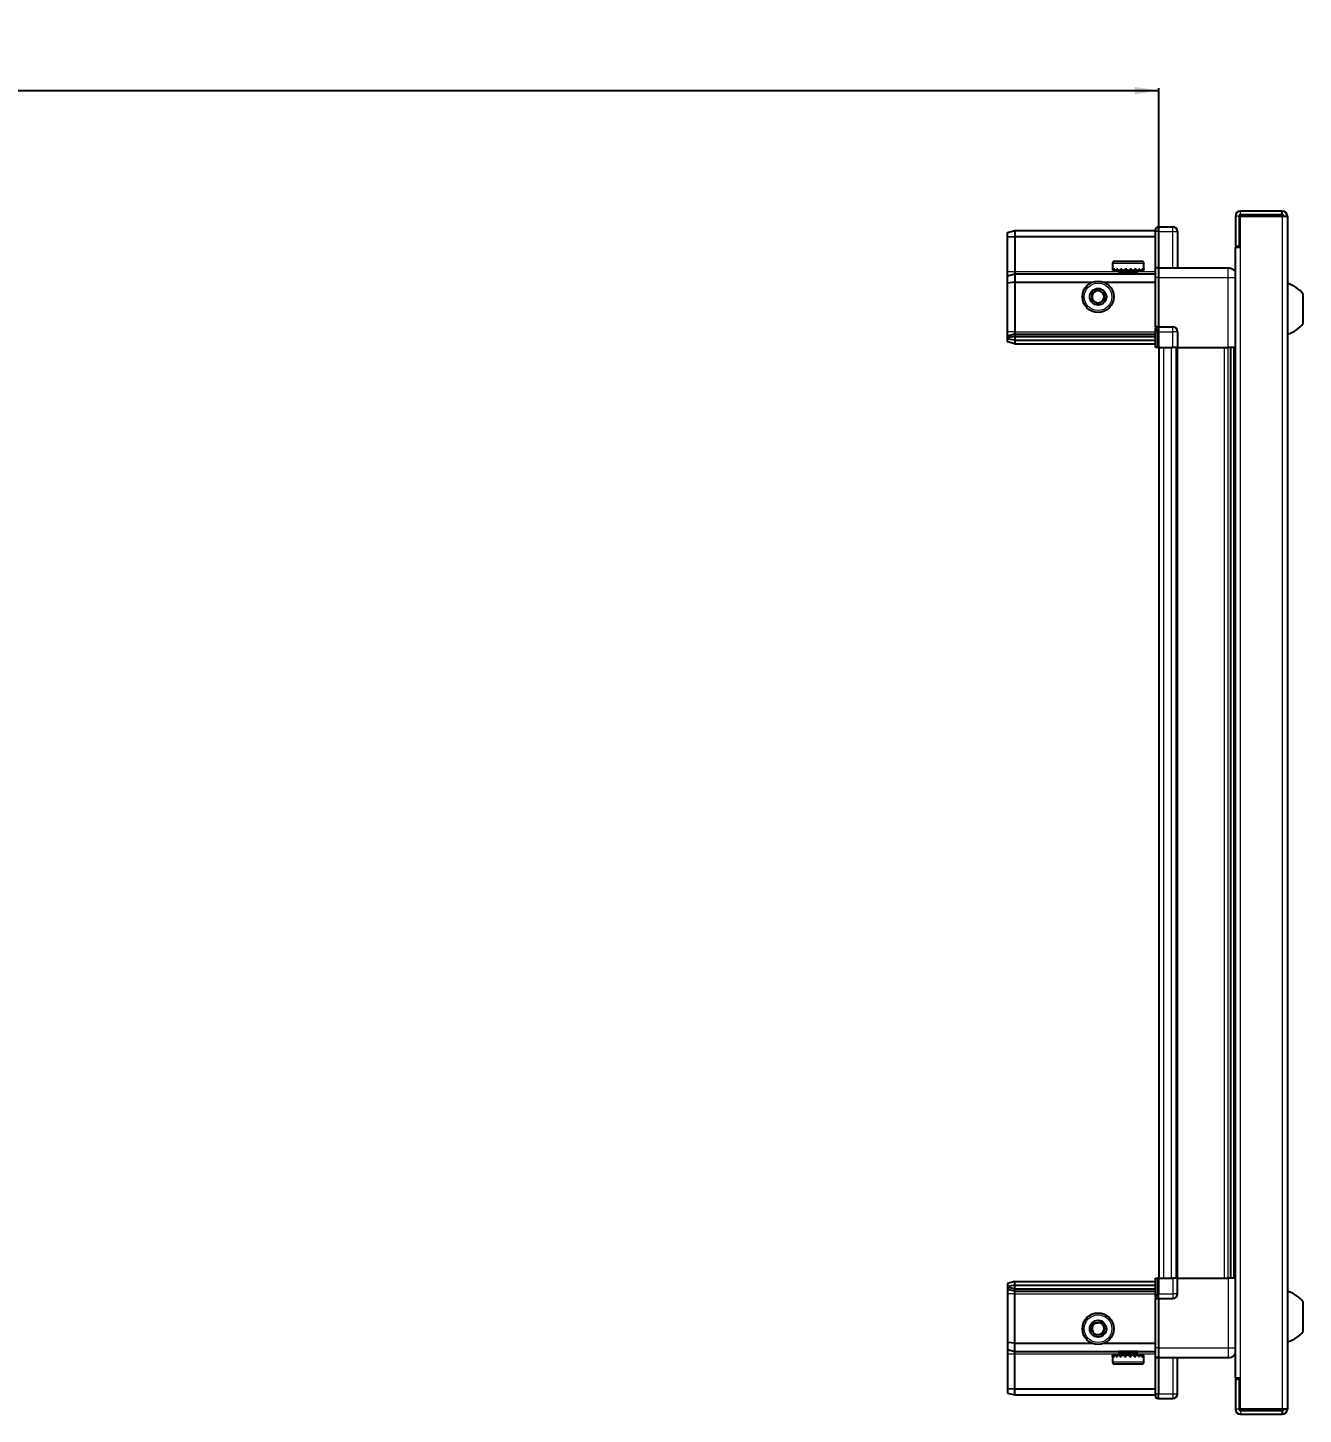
# Model space of a CAD drawing. Header units: millimetres. Extents: x 927 to 3563, y -469 to 1533.
# Drawn here: x 2337 to 2866, y 899 to 1474 of the extents above; entities that cross this region are included whole.
import ezdxf

# ---------------------------------------------------------------- set-up
doc = ezdxf.new("R2010")
doc.units = ezdxf.units.MM
doc.layers.add('FORMAT', color=7, linetype='Continuous')
doc.styles.add('SLDTEXTSTYLE0', font='TXT', dxfattribs={"width": 0.75})
doc.dimstyles.new('SLDDIMSTYLE0', dxfattribs={"dimtxt": 20, "dimasz": 10, "dimexe": 0, "dimexo": 0.0625, "dimgap": 5, "dimtad": 2, "dimdec": 1, "dimrnd": 1e-09, "dimzin": 12, "dimdsep": 46, "dimtxsty": 'SLDTEXTSTYLE0', "dimsah": 1, "dimcen": 0.09, "dimadec": 0, "dimazin": 3, "dimtfac": 1, "dimtofl": 0, "dimtmove": 0, "dimatfit": 3, "dimfxl": 0, "dimfrac": 2, "dimtolj": 1, "dimtzin": 12, "dimarcsym": 0})

# ---------------------------------------------------------------- blocks, each defined once
blk = doc.blocks.new('_D_4')
at = {"layer": 'FORMAT'}
for p, q in [((1706.12, 1341.17), (1706.12, 1448.66)), ((1706.12, 1447.66), (2806.12, 1447.66)), ((2806.12, 1341.17), (2806.12, 1448.66))]:
    blk.add_line(p, q, dxfattribs=at)
for points in [[(1706.12, 1447.66), (1716.12, 1446.12), (1716.12, 1449.2)], [(2806.12, 1447.66), (2796.12, 1449.2), (2796.12, 1446.12)]]:
    blk.add_solid(points, dxfattribs=at)
at = {"layer": 'FORMAT', "insert": (2226.57, 1473.44), "char_height": 20, "attachment_point": 1, "style": 'SLDTEXTSTYLE0'}
blk.add_mtext('1100', dxfattribs=at)

msp = doc.modelspace()

# ---------------------------------------------------------------- linework, layer by layer
at = {"color": 7, "linetype": 'Continuous', "lineweight": 25}
for p, q in [((2857.37, 1397.66), (2840.07, 1397.66)), ((2857.37, 1396.16), (2857.37, 1397.66)), ((2837.97, 1395.56), (2837.97, 1383.16)), ((2839.47, 1395.56), (2839.47, 1383.16)), ((2839.97, 1382.66), (2839.97, 1395.56)), ((2839.97, 1395.56), (2857.37, 1395.56)), ((2857.37, 1396.16), (2840.07, 1396.16)), ((2857.37, 1395.56), (2859.47, 1395.56)), ((2859.47, 1395.56), (2859.47, 900.76)), ((2743.47, 1388.85), (2746.47, 1389.66)), ((2743.47, 1387), (2743.47, 1388.85)), ((2743.47, 1387), (2746.47, 1387.16)), ((2743.47, 1372.66), (2743.47, 1387)), ((2746.47, 1389.66), (2746.47, 1387.16)), ((2746.47, 1389.66), (2804.77, 1389.66)), ((2746.47, 1387.16), (2746.47, 1372.66)), ((2746.47, 1387.16), (2804.77, 1387.16)), ((2805.64, 1391.16), (2804.77, 1390.66)), ((2805.64, 1391.16), (2804.77, 1390.66)), ((2804.77, 1390.66), (2804.77, 1389.16)), ((2804.77, 1374.36), (2804.77, 1389.16)), ((2805.97, 1391.16), (2805.64, 1391.16)), ((2805.97, 1391.16), (2805.64, 1391.16)), ((2805.97, 1391.16), (2805.97, 1391.16)), ((2805.97, 1389.16), (2805.97, 1391.16)), ((2805.97, 1391.16), (2811.97, 1391.16)), ((2805.97, 1389.16), (2805.97, 1374.36)), ((2813.97, 1389.16), (2813.97, 1374.16)), ((2837.87, 1382.66), (2837.87, 913.66)), ((2837.87, 1382.66), (2839.97, 1382.66)), ((2837.97, 1383.16), (2839.47, 1383.16)), ((2786.97, 1376.06), (2786.97, 1373.16)), ((2787.77, 1376.86), (2799.17, 1376.86)), ((2799.97, 1373.16), (2799.97, 1376.06)), ((2743.47, 1370.85), (2743.47, 1372.66)), ((2743.47, 1370.85), (2746.47, 1371.66)), ((2743.47, 1367.83), (2743.47, 1370.85)), ((2746.47, 1372.66), (2746.47, 1371.66)), ((2746.47, 1371.66), (2746.47, 1368.16)), ((2746.47, 1371.66), (2804.77, 1371.66)), ((2786.97, 1373.16), (2787.01, 1373.16)), ((2787.13, 1373.66), (2787.01, 1373.66)), ((2787.01, 1373.66), (2787.01, 1373.16)), ((2787.01, 1373.16), (2787.13, 1373.16)), ((2787.13, 1373.66), (2787.13, 1373.16)), ((2787.13, 1373.16), (2787.54, 1373.16)), ((2787.88, 1373.66), (2787.54, 1373.66)), ((2787.54, 1373.66), (2787.54, 1373.16)), ((2787.54, 1373.16), (2787.88, 1373.16)), ((2787.88, 1373.66), (2787.88, 1373.16)), ((2787.88, 1373.16), (2788.65, 1373.16)), ((2789.18, 1373.66), (2788.65, 1373.66)), ((2788.65, 1373.66), (2788.65, 1373.16)), ((2788.65, 1373.16), (2789.18, 1373.16)), ((2789.07, 1373.16), (2789.07, 1373.06)), ((2789.07, 1373.06), (2797.87, 1373.06)), ((2789.18, 1373.66), (2789.18, 1373.16)), ((2789.18, 1373.16), (2790.23, 1373.16)), ((2789.47, 1372.66), (2790.16, 1372.18)), ((2789.47, 1372.66), (2797.47, 1372.66)), ((2790.16, 1372.18), (2789.47, 1371.69)), ((2789.47, 1371.69), (2789.47, 1371.66)), ((2789.47, 1371.69), (2797.47, 1371.69)), ((2790.16, 1372.18), (2796.78, 1372.18)), ((2790.89, 1373.66), (2790.23, 1373.66)), ((2790.23, 1373.66), (2790.23, 1373.16)), ((2790.23, 1373.16), (2790.89, 1373.16)), ((2790.89, 1373.66), (2790.89, 1373.16)), ((2790.89, 1373.16), (2792.13, 1373.16)), ((2792.86, 1373.66), (2792.13, 1373.66)), ((2792.13, 1373.66), (2792.13, 1373.16)), ((2792.13, 1373.16), (2792.57, 1373.16)), ((2792.57, 1373.66), (2792.57, 1373.16)), ((2792.86, 1373.66), (2792.86, 1373.16)), ((2792.86, 1373.16), (2794.17, 1373.16)), ((2794.89, 1373.66), (2794.17, 1373.66)), ((2794.17, 1373.66), (2794.17, 1373.16)), ((2794.43, 1373.66), (2794.43, 1373.16)), ((2794.43, 1373.16), (2794.89, 1373.16)), ((2794.89, 1373.66), (2794.89, 1373.16)), ((2794.89, 1373.16), (2796.13, 1373.16)), ((2796.78, 1373.66), (2796.13, 1373.66)), ((2796.13, 1373.66), (2796.13, 1373.16)), ((2796.13, 1373.16), (2796.78, 1373.16)), ((2796.78, 1373.66), (2796.78, 1373.16)), ((2796.78, 1373.16), (2797.83, 1373.16)), ((2796.78, 1372.18), (2797.47, 1372.66)), ((2797.47, 1371.69), (2796.78, 1372.18)), ((2797.47, 1371.66), (2797.47, 1371.69)), ((2798.35, 1373.66), (2797.83, 1373.66)), ((2797.83, 1373.66), (2797.83, 1373.16)), ((2797.83, 1373.16), (2798.35, 1373.16)), ((2797.87, 1373.06), (2797.87, 1373.16)), ((2798.35, 1373.66), (2798.35, 1373.16)), ((2798.35, 1373.16), (2799.11, 1373.16)), ((2799.44, 1373.66), (2799.11, 1373.66)), ((2799.11, 1373.66), (2799.11, 1373.16)), ((2799.11, 1373.16), (2799.44, 1373.16)), ((2799.44, 1373.66), (2799.44, 1373.16)), ((2799.44, 1373.16), (2799.83, 1373.16)), ((2799.94, 1373.66), (2799.83, 1373.66)), ((2799.83, 1373.66), (2799.83, 1373.16)), ((2799.83, 1373.16), (2799.94, 1373.16)), ((2799.94, 1373.66), (2799.94, 1373.16)), ((2799.94, 1373.16), (2799.97, 1373.16)), ((2804.77, 1374.16), (2804.77, 1374.36)), ((2805.97, 1374.16), (2804.77, 1374.16)), ((2804.77, 1370.16), (2804.77, 1374.16)), ((2804.77, 1349.86), (2804.77, 1370.16)), ((2805.97, 1374.36), (2805.97, 1374.16)), ((2805.97, 1374.16), (2805.97, 1370.16)), ((2805.97, 1374.16), (2834.97, 1374.16)), ((2805.97, 1370.16), (2805.97, 1349.86)), ((2746.47, 1368.16), (2743.47, 1367.83)), ((2743.47, 1347.66), (2743.47, 1367.83)), ((2746.47, 1368.16), (2746.47, 1347.66)), ((2746.47, 1368.16), (2778.47, 1368.16)), ((2783.47, 1368.16), (2804.77, 1368.16)), ((2866.07, 1351.16), (2866.07, 1363.16)), ((2743.47, 1345.85), (2743.47, 1347.66)), ((2746.47, 1346.66), (2743.47, 1345.85)), ((2743.47, 1345.11), (2743.47, 1345.85)), ((2746.47, 1347.66), (2746.47, 1346.66)), ((2746.47, 1346.66), (2746.47, 1345.66)), ((2746.47, 1346.66), (2804.77, 1346.66)), ((2804.77, 1349.66), (2804.77, 1349.86)), ((2805.97, 1349.66), (2804.77, 1349.66)), ((2804.77, 1349.66), (2804.77, 1348.98)), ((2804.77, 1341.16), (2804.77, 1348.98)), ((2805.64, 1347.66), (2805.64, 1341.16)), ((2805.97, 1349.86), (2805.97, 1349.66)), ((2805.97, 1347.66), (2805.97, 1349.66)), ((2805.97, 1347.66), (2805.97, 1349.66)), ((2805.97, 1349.66), (2811.97, 1349.66)), ((2805.97, 1347.66), (2805.97, 1341.16)), ((2813.97, 1347.66), (2813.97, 1341.16)), ((2746.47, 1345.66), (2743.47, 1345.11)), ((2743.47, 1344.61), (2743.47, 1345.11)), ((2746.47, 1344.16), (2743.47, 1344.61)), ((2743.47, 1343.46), (2743.47, 1344.61)), ((2746.47, 1342.66), (2743.47, 1343.46)), ((2746.47, 1345.66), (2746.47, 1344.16)), ((2746.47, 1345.66), (2804.77, 1345.66)), ((2746.47, 1344.16), (2804.77, 1344.16)), ((2746.47, 1344.16), (2746.47, 1342.66)), ((2746.47, 1342.66), (2804.77, 1342.66)), ((2805.64, 1341.16), (2804.77, 1341.16)), ((2805.97, 1341.16), (2805.64, 1341.16)), ((2805.97, 1341.16), (2811.97, 1341.16)), ((2806.12, 1341.16), (2806.12, 955.16)), ((2813.97, 1341.16), (2811.97, 1341.16)), ((2813.32, 1341.16), (2813.32, 955.16)), ((2813.97, 1341.16), (2834.97, 1341.16)), ((2836, 955.16), (2836, 1341.16)), ((2836.03, 955.16), (2836.03, 1341.16)), ((2837.82, 1341.16), (2837.82, 955.16)), ((2804.77, 947.34), (2804.77, 955.16)), ((2804.77, 955.16), (2805.64, 955.16)), ((2805.64, 955.16), (2805.64, 955.16)), ((2805.64, 955.16), (2805.64, 948.66)), ((2805.97, 955.16), (2805.64, 955.16)), ((2805.97, 955.16), (2805.97, 948.66)), ((2805.97, 955.16), (2805.97, 955.16)), ((2805.97, 955.16), (2805.97, 948.66)), ((2805.97, 955.16), (2811.97, 955.16)), ((2813.97, 955.16), (2811.97, 955.16)), ((2813.97, 948.66), (2813.97, 955.16)), ((2813.97, 955.16), (2834.97, 955.16)), ((2746.47, 953.66), (2743.47, 952.85)), ((2743.47, 952.85), (2743.47, 951.7)), ((2746.47, 952.16), (2743.47, 951.7)), ((2743.47, 951.7), (2743.47, 951.2)), ((2746.47, 950.66), (2743.47, 951.2)), ((2743.47, 951.2), (2743.47, 950.46)), ((2746.47, 949.66), (2743.47, 950.46)), ((2743.47, 950.46), (2743.47, 948.66)), ((2746.47, 952.16), (2746.47, 953.66)), ((2746.47, 953.66), (2804.77, 953.66)), ((2746.47, 950.66), (2746.47, 952.16)), ((2746.47, 952.16), (2804.77, 952.16)), ((2746.47, 950.66), (2804.77, 950.66)), ((2746.47, 949.66), (2746.47, 950.66)), ((2746.47, 949.66), (2804.77, 949.66)), ((2746.47, 948.66), (2746.47, 949.66)), ((2743.47, 948.66), (2743.47, 928.49)), ((2746.47, 928.16), (2746.47, 948.66)), ((2804.77, 947.34), (2804.77, 946.66)), ((2805.97, 946.66), (2804.77, 946.66)), ((2804.77, 946.46), (2804.77, 946.66)), ((2804.77, 926.16), (2804.77, 946.46)), ((2805.97, 946.66), (2805.97, 948.66)), ((2805.97, 946.66), (2805.97, 946.46)), ((2805.97, 946.66), (2811.97, 946.66)), ((2805.97, 946.46), (2805.97, 926.16)), ((2866.07, 933.16), (2866.07, 945.16)), ((2746.47, 928.16), (2743.47, 928.49)), ((2743.47, 928.49), (2743.47, 925.46)), ((2746.47, 928.16), (2778.47, 928.16)), ((2746.47, 924.66), (2746.47, 928.16)), ((2783.47, 928.16), (2804.77, 928.16)), ((2804.77, 922.16), (2804.77, 926.16)), ((2805.97, 926.16), (2805.97, 922.16)), ((2743.47, 925.46), (2746.47, 924.66)), ((2743.47, 925.46), (2743.47, 923.66)), ((2743.47, 923.66), (2743.47, 909.31)), ((2746.47, 924.66), (2804.77, 924.66)), ((2746.47, 923.66), (2746.47, 924.66)), ((2746.47, 909.16), (2746.47, 923.66)), ((2786.97, 923.16), (2786.97, 920.26)), ((2786.99, 923.16), (2786.97, 923.16)), ((2786.99, 922.66), (2786.99, 923.16)), ((2787.09, 923.16), (2786.99, 923.16)), ((2786.99, 922.66), (2787.09, 922.66)), ((2787.09, 922.66), (2787.09, 923.16)), ((2787.46, 923.16), (2787.09, 923.16)), ((2787.46, 922.66), (2787.46, 923.16)), ((2787.78, 923.16), (2787.46, 923.16)), ((2787.46, 922.66), (2787.78, 922.66)), ((2787.78, 922.66), (2787.78, 923.16)), ((2788.52, 923.16), (2787.78, 923.16)), ((2788.52, 922.66), (2788.52, 923.16)), ((2789.03, 923.16), (2788.52, 923.16)), ((2788.52, 922.66), (2789.03, 922.66)), ((2789.03, 922.66), (2789.03, 923.16)), ((2790.06, 923.16), (2789.03, 923.16)), ((2789.07, 923.26), (2789.07, 923.16)), ((2797.87, 923.26), (2789.07, 923.26)), ((2789.47, 924.66), (2789.47, 924.63)), ((2789.47, 924.63), (2790.16, 924.14)), ((2797.47, 924.63), (2789.47, 924.63)), ((2790.16, 924.14), (2789.47, 923.66)), ((2797.47, 923.66), (2789.47, 923.66)), ((2790.06, 922.66), (2790.06, 923.16)), ((2790.71, 923.16), (2790.06, 923.16)), ((2790.06, 922.66), (2790.71, 922.66)), ((2796.78, 924.14), (2790.16, 924.14)), ((2790.71, 922.66), (2790.71, 923.16)), ((2791.94, 923.16), (2790.71, 923.16)), ((2791.94, 922.66), (2791.94, 923.16)), ((2792.43, 923.16), (2791.94, 923.16)), ((2791.94, 922.66), (2792.66, 922.66)), ((2792.43, 922.66), (2792.43, 923.16)), ((2792.66, 922.66), (2792.66, 923.16)), ((2793.97, 923.16), (2792.66, 923.16)), ((2793.97, 922.66), (2793.97, 923.16)), ((2793.97, 922.66), (2794.7, 922.66)), ((2794.3, 922.66), (2794.3, 923.16)), ((2794.7, 923.16), (2794.3, 923.16)), ((2794.7, 922.66), (2794.7, 923.16)), ((2795.94, 923.16), (2794.7, 923.16)), ((2795.94, 922.66), (2795.94, 923.16)), ((2796.61, 923.16), (2795.94, 923.16)), ((2795.94, 922.66), (2796.61, 922.66)), ((2796.61, 922.66), (2796.61, 923.16)), ((2797.68, 923.16), (2796.61, 923.16)), ((2796.78, 924.14), (2797.47, 924.63)), ((2797.47, 923.66), (2796.78, 924.14)), ((2797.47, 924.63), (2797.47, 924.66)), ((2797.68, 922.66), (2797.68, 923.16)), ((2798.22, 923.16), (2797.68, 923.16)), ((2797.68, 922.66), (2798.22, 922.66)), ((2797.87, 923.16), (2797.87, 923.26)), ((2798.22, 922.66), (2798.22, 923.16)), ((2799.01, 923.16), (2798.22, 923.16)), ((2799.01, 922.66), (2799.01, 923.16)), ((2799.36, 923.16), (2799.01, 923.16)), ((2799.01, 922.66), (2799.36, 922.66)), ((2799.36, 922.66), (2799.36, 923.16)), ((2799.79, 923.16), (2799.36, 923.16)), ((2799.79, 922.66), (2799.79, 923.16)), ((2799.92, 923.16), (2799.79, 923.16)), ((2799.79, 922.66), (2799.92, 922.66)), ((2799.92, 922.66), (2799.92, 923.16)), ((2799.97, 923.16), (2799.92, 923.16)), ((2799.97, 920.26), (2799.97, 923.16)), ((2805.97, 922.16), (2804.77, 922.16)), ((2804.77, 921.96), (2804.77, 922.16)), ((2804.77, 907.16), (2804.77, 921.96)), ((2805.97, 922.16), (2805.97, 921.96)), ((2805.97, 922.16), (2834.97, 922.16)), ((2805.97, 921.96), (2805.97, 907.16)), ((2805.97, 921.96), (2805.97, 907.16)), ((2813.97, 907.16), (2813.97, 922.16)), ((2799.17, 919.46), (2787.77, 919.46)), ((2743.47, 909.31), (2746.47, 909.16)), ((2743.47, 909.31), (2743.47, 907.46)), ((2746.47, 909.16), (2804.77, 909.16)), ((2746.47, 906.66), (2746.47, 909.16)), ((2839.97, 913.66), (2837.87, 913.66)), ((2837.97, 913.16), (2839.47, 913.16)), ((2837.97, 913.16), (2837.97, 900.76)), ((2839.47, 913.16), (2839.47, 900.76)), ((2839.97, 900.76), (2839.97, 913.66)), ((2743.47, 907.46), (2746.47, 906.66)), ((2746.47, 906.66), (2804.77, 906.66)), ((2804.77, 907.16), (2804.77, 905.66)), ((2804.77, 905.66), (2805.64, 905.16)), ((2805.97, 905.16), (2805.64, 905.16)), ((2805.97, 905.16), (2805.97, 907.16)), ((2805.97, 905.16), (2811.97, 905.16)), ((2857.37, 900.76), (2839.97, 900.76)), ((2840.07, 900.16), (2857.37, 900.16)), ((2840.07, 898.66), (2857.37, 898.66)), ((2859.47, 900.76), (2857.37, 900.76)), ((2857.37, 900.16), (2857.37, 898.66))]:
    msp.add_line(p, q, dxfattribs=at)
at = {"color": 8, "linetype": 'Continuous', "lineweight": 18}
for p, q in [((2840.07, 1396.16), (2840.07, 1397.66)), ((2839.47, 1395.56), (2837.97, 1395.56)), ((2857.37, 1395.56), (2857.37, 900.76)), ((2805.97, 1389.16), (2804.77, 1389.16)), ((2805.97, 1389.16), (2811.97, 1389.16)), ((2811.97, 1389.16), (2811.97, 1391.16)), ((2811.97, 1374.16), (2811.97, 1389.16)), ((2811.97, 1389.16), (2813.97, 1389.16)), ((2839.97, 1382.66), (2839.97, 913.66)), ((2786.97, 1376.06), (2799.97, 1376.06)), ((2743.47, 1372.66), (2746.47, 1372.66)), ((2746.47, 1372.66), (2789.47, 1372.66)), ((2797.47, 1372.66), (2804.77, 1372.66)), ((2804.77, 1374.36), (2805.97, 1374.36)), ((2805.97, 1370.16), (2804.77, 1370.16)), ((2805.97, 1370.16), (2834.97, 1370.16)), ((2834.97, 1341.16), (2834.97, 1370.16)), ((2746.47, 1347.66), (2743.47, 1347.66)), ((2746.47, 1347.66), (2804.77, 1347.66)), ((2804.77, 1349.86), (2805.97, 1349.86)), ((2805.97, 1347.66), (2805.64, 1347.66)), ((2805.97, 1347.66), (2811.97, 1347.66)), ((2811.97, 1347.66), (2811.97, 1349.66)), ((2811.97, 1341.16), (2811.97, 1347.66)), ((2813.97, 1347.66), (2811.97, 1347.66)), ((2808.12, 1341.16), (2808.12, 955.16)), ((2811.32, 1341.16), (2811.32, 955.16)), ((2813.97, 1341.16), (2813.97, 955.16)), ((2833.37, 955.16), (2833.37, 1341.16)), ((2834.79, 1341.16), (2834.79, 955.16)), ((2837.24, 955.16), (2837.24, 1341.16)), ((2805.97, 955.16), (2805.64, 955.16)), ((2811.97, 955.16), (2811.97, 948.66)), ((2834.97, 955.16), (2834.97, 926.16)), ((2746.47, 948.66), (2743.47, 948.66)), ((2746.47, 948.66), (2804.77, 948.66)), ((2805.97, 946.46), (2804.77, 946.46)), ((2805.97, 948.66), (2805.64, 948.66)), ((2805.97, 948.66), (2811.97, 948.66)), ((2813.97, 948.66), (2811.97, 948.66)), ((2811.97, 948.66), (2811.97, 946.66)), ((2805.97, 926.16), (2804.77, 926.16)), ((2805.97, 926.16), (2834.97, 926.16)), ((2743.47, 923.66), (2746.47, 923.66)), ((2746.47, 923.66), (2789.47, 923.66)), ((2799.97, 920.26), (2786.97, 920.26)), ((2797.47, 923.66), (2804.77, 923.66)), ((2805.97, 921.96), (2804.77, 921.96)), ((2811.97, 922.16), (2811.97, 907.16)), ((2805.97, 907.16), (2804.77, 907.16)), ((2805.97, 907.16), (2811.97, 907.16)), ((2811.97, 907.16), (2813.97, 907.16)), ((2811.97, 907.16), (2811.97, 905.16)), ((2839.47, 900.76), (2837.97, 900.76)), ((2840.07, 900.16), (2840.07, 898.66))]:
    msp.add_line(p, q, dxfattribs=at)
at = {"color": 7, "linetype": 'Continuous', "lineweight": 25}
for centre, radius in [((2780.97, 1362.16), 6.5), ((2780.97, 1362.16), 3.46), ((2780.97, 934.16), 6.5), ((2780.97, 934.16), 3.46)]:
    msp.add_circle(centre, radius, dxfattribs=at)
at = {"color": 8, "linetype": 'Continuous', "lineweight": 18}
for centre in [(2780.97, 1362.16), (2780.97, 934.16)]:
    msp.add_circle(centre, 5.7, dxfattribs=at)
at = {"color": 7, "linetype": 'Continuous', "lineweight": 25}
for centre, radius, start, end in [((2840.07, 1395.56), 2.1, 90, 180), ((2857.37, 1395.56), 2.1, 0, 90), ((2840.07, 1395.56), 0.6, 90, 180), ((2857.37, 1395.56), 0.6, 0, 90), ((2811.97, 1389.16), 2, 360, 90), ((2787.77, 1376.06), 0.8, 90, 180), ((2799.17, 1376.06), 0.8, 0, 90), ((2789.07, 1372.66), 0.4, 0, 90), ((2797.87, 1372.66), 0.4, 90, 180), ((2780.97, 1362.16), 2.5, 120.74103, 180.74103), ((2780.97, 1362.16), 2.5, 60.74103, 120.74103), ((2780.97, 1362.16), 2.5, 0.74103, 60.74103), ((2856.45, 1356.13), 11.91, 36.1266, 75.29965), ((2780.97, 1362.16), 2.5, 180.74103, 240.74103), ((2780.97, 1362.16), 2.5, 240.74103, 300.74103), ((2780.97, 1362.16), 2.5, 300.74103, 0.74103), ((2811.97, 1347.66), 2, 0, 90), ((2856.45, 1358.18), 11.91, 284.70035, 323.8734), ((2856.45, 938.13), 11.91, 36.1266, 75.29965), ((2811.97, 948.66), 2, 270, 0), ((2780.97, 934.16), 2.5, 155.91157, 215.91157), ((2780.97, 934.16), 2.5, 95.91157, 155.91157), ((2780.97, 934.16), 2.5, 215.91157, 275.91157), ((2780.97, 934.16), 2.5, 35.91157, 95.91157), ((2780.97, 934.16), 2.5, 275.91157, 335.91157), ((2780.97, 934.16), 2.5, 335.91157, 35.91157), ((2856.45, 940.18), 11.91, 284.70035, 323.8734), ((2787.77, 920.26), 0.8, 180, 270), ((2789.07, 923.66), 0.4, 270, 360), ((2797.87, 923.66), 0.4, 180, 270), ((2799.17, 920.26), 0.8, 270, 360), ((2811.97, 907.16), 2, 270, 0), ((2840.07, 900.76), 2.1, 180, 270), ((2840.07, 900.76), 0.6, 180, 270), ((2857.37, 900.76), 2.1, 270, 0), ((2857.37, 900.76), 0.6, 270, 0)]:
    msp.add_arc(centre, radius, start, end, dxfattribs=at)
for centre, start_param, end_param in [((2802.17, 1347.66), 0, 0.722734), ((2802.17, 948.66), 5.560451, 6.283185)]:
    msp.add_ellipse(centre, major_axis=(3.46, 0), ratio=0.57735, start_param=start_param, end_param=end_param, dxfattribs=at)
for points, knots in [([(2834.97, 1374.16), (2835.41, 1374.11), (2836.09, 1374.04), (2836.9, 1373.6), (2837.46, 1373.17), (2837.74, 1372.79), (2837.87, 1372.61)], [0, 0, 0, 0, 0.384298, 0.591173, 0.802437, 1, 1, 1, 1]), ([(2778.45, 1363.57), (2778.9, 1363.83), (2779.73, 1364.33), (2780.55, 1364.82), (2780.94, 1365.05)], [0, 0, 0, 0, 0.5346859, 1, 1, 1, 1]), ([(2778.49, 1360.68), (2778.49, 1360.81), (2778.48, 1361.41), (2778.47, 1362.4), (2778.46, 1363.22), (2778.45, 1363.57)], [0, 0, 0, 0, 0.133125, 0.637099, 1, 1, 1, 1]), ([(2780.94, 1365.05), (2781.39, 1364.79), (2782.23, 1364.32), (2783.06, 1363.85), (2783.45, 1363.63)], [0, 0, 0, 0, 0.534686, 1, 1, 1, 1]), ([(2783.45, 1363.63), (2783.46, 1363.29), (2783.47, 1362.47), (2783.48, 1361.47), (2783.49, 1360.87), (2783.49, 1360.75)], [0, 0, 0, 0, 0.362901, 0.866875, 1, 1, 1, 1]), ([(2781.01, 1359.27), (2780.56, 1359.52), (2779.72, 1360), (2778.88, 1360.46), (2778.49, 1360.68)], [0, 0, 0, 0, 0.534686, 1, 1, 1, 1]), ([(2783.49, 1360.75), (2783.05, 1360.48), (2782.22, 1359.99), (2781.39, 1359.5), (2781.01, 1359.27)], [0, 0, 0, 0, 0.5346859, 1, 1, 1, 1]), ([(2837.82, 1341.16), (2837.79, 1341.16), (2837.57, 1341.16), (2836.85, 1341.16), (2835.88, 1341.16), (2835.23, 1341.16), (2834.97, 1341.16)], [0, 0, 0, 0, 0.0717073, 0.4209791, 0.7702508, 1, 1, 1, 1]), ([(2837.82, 955.16), (2837.79, 955.16), (2837.57, 955.16), (2836.85, 955.16), (2835.88, 955.16), (2835.23, 955.16), (2834.97, 955.16)], [0, 0, 0, 0, 0.071707, 0.420979, 0.770251, 1, 1, 1, 1]), ([(2778.1, 933.86), (2778.31, 934.33), (2778.71, 935.21), (2779.1, 936.09), (2779.28, 936.5)], [0, 0, 0, 0, 0.534686, 1, 1, 1, 1]), ([(2779.79, 931.52), (2779.49, 931.94), (2778.93, 932.72), (2778.36, 933.5), (2778.1, 933.86)], [0, 0, 0, 0, 0.534686, 1, 1, 1, 1]), ([(2779.28, 936.5), (2779.62, 936.53), (2780.44, 936.62), (2781.43, 936.72), (2782.03, 936.78), (2782.15, 936.79)], [0, 0, 0, 0, 0.362901, 0.866875, 1, 1, 1, 1]), ([(2782.67, 931.82), (2782.54, 931.81), (2781.95, 931.75), (2780.96, 931.64), (2780.14, 931.56), (2779.79, 931.52)], [0, 0, 0, 0, 0.133125, 0.637099, 1, 1, 1, 1]), ([(2782.15, 936.79), (2782.45, 936.38), (2783.02, 935.6), (2783.58, 934.82), (2783.84, 934.46)], [0, 0, 0, 0, 0.5346859, 1, 1, 1, 1]), ([(2783.84, 934.46), (2783.63, 933.99), (2783.24, 933.1), (2782.85, 932.23), (2782.67, 931.82)], [0, 0, 0, 0, 0.534686, 1, 1, 1, 1]), ([(2834.97, 922.16), (2835.41, 922.21), (2836.09, 922.28), (2836.9, 922.71), (2837.46, 923.15), (2837.74, 923.53), (2837.87, 923.71)], [0, 0, 0, 0, 0.384298, 0.591173, 0.802437, 1, 1, 1, 1])]:
    msp.add_open_spline(points, degree=3, knots=knots, dxfattribs=at)
at = {"color": 8, "linetype": 'Continuous', "lineweight": 18}
for points in [[(2834.97, 1370.16), (2834.97, 1370.68), (2834.97, 1371.73), (2834.97, 1373.05), (2834.97, 1373.98), (2834.97, 1374.1), (2834.97, 1374.16)], [(2834.97, 926.16), (2834.97, 925.63), (2834.97, 924.59), (2834.97, 923.26), (2834.97, 922.34), (2834.97, 922.22), (2834.97, 922.16)]]:
    msp.add_open_spline(points, degree=3, dxfattribs=at)
for points in [[(2834.97, 1370.16), (2835.41, 1370.16), (2836.09, 1370.16), (2836.9, 1370.16), (2837.46, 1370.16), (2837.74, 1370.16), (2837.87, 1370.16)], [(2834.97, 926.16), (2835.41, 926.16), (2836.09, 926.16), (2836.9, 926.16), (2837.46, 926.16), (2837.74, 926.16), (2837.87, 926.16)]]:
    msp.add_open_spline(points, degree=3, knots=[0, 0, 0, 0, 0.384298, 0.591173, 0.802437, 1, 1, 1, 1], dxfattribs=at)

# ---------------------------------------------------------------- dimensions: what is measured, and where the dimension line sits
at = {"layer": 'FORMAT'}
dim = msp.add_linear_dim(base=(2806.12, 1447.66), p1=(1706.12, 1341.16), p2=(2806.12, 1341.16), angle=0, dimstyle='SLDDIMSTYLE0', dxfattribs=at)
dim.commit()
dim.dimension.update_dxf_attribs({"geometry": '_D_4', "text_midpoint": (2256.12, 1447.66), "dimtype": 160})

doc.saveas('drawing.dxf')
